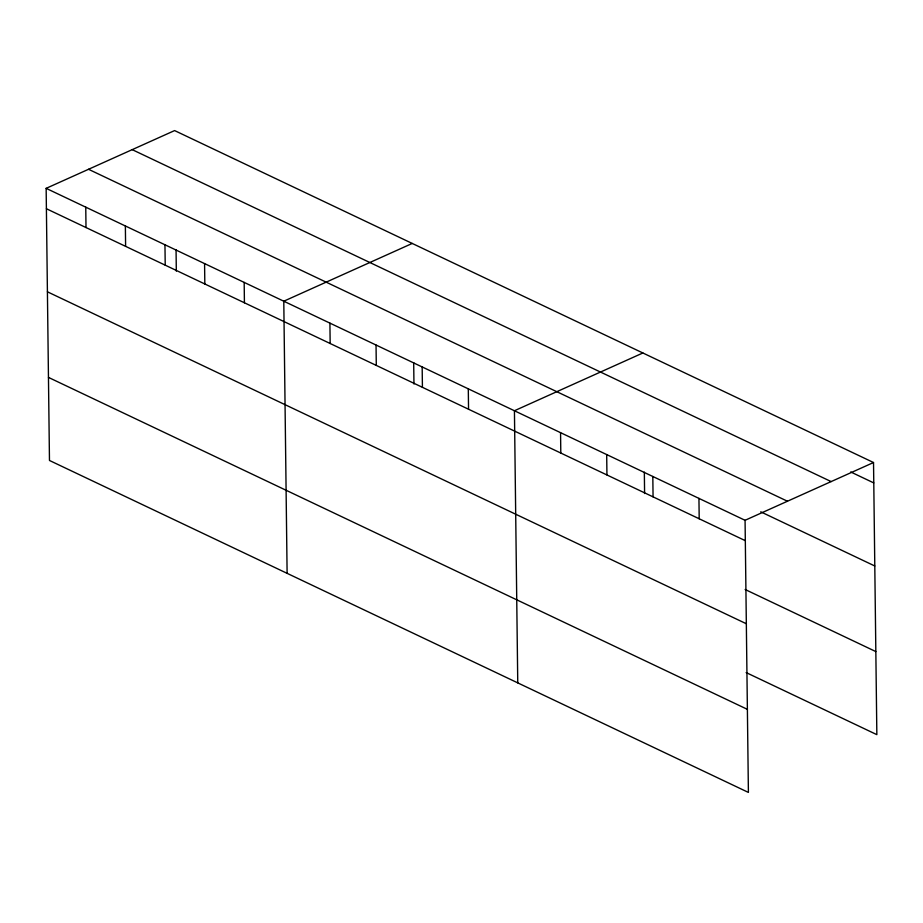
<?xml version="1.0" encoding="UTF-8"?>
<svg xmlns="http://www.w3.org/2000/svg" width="923" height="923" viewBox="0 0 923 923"><rect width="100%" height="100%" fill="white"/><g stroke="black" fill="none" stroke-linecap="round" stroke-linejoin="round"><path stroke-width="1.38" d="M46.15 188.35L745.069 520.295L748.403 792.419L49.473 460.473L46.15 188.35L174.597 130.581L873.527 462.527L876.85 734.65L746.153 672.579M412.235 243.441L283.788 301.21L287.111 573.333M642.881 352.978L514.434 410.747L517.757 682.882M745.069 520.295L873.527 462.527M850.706 471.953L873.769 482.914M132.208 149.641L831.138 481.587M88.539 169.29L787.457 501.235M760.748 511.827L874.785 565.984M46.404 208.736L745.322 540.682M745.138 589.497L875.835 651.58M47.419 291.806L746.338 623.752M48.458 377.403L747.388 709.349M698.942 498.385L699.196 518.772M652.815 476.476L653.069 496.862M644.335 472.138L644.6 493.528M606.688 454.566L606.942 474.953M560.561 432.656L560.803 453.043M468.296 388.848L468.549 409.235M422.169 366.939L422.422 387.325M413.689 362.589L413.954 383.991M376.042 345.029L376.296 365.416M329.915 323.119L330.157 343.506M244.18 282.403L244.422 302.79M204.571 263.586L204.825 283.972M176.062 249.729L176.316 271.131M164.963 244.78L165.217 265.166M125.366 225.973L125.609 246.36M85.758 207.156L86.001 227.543"/></g></svg>
